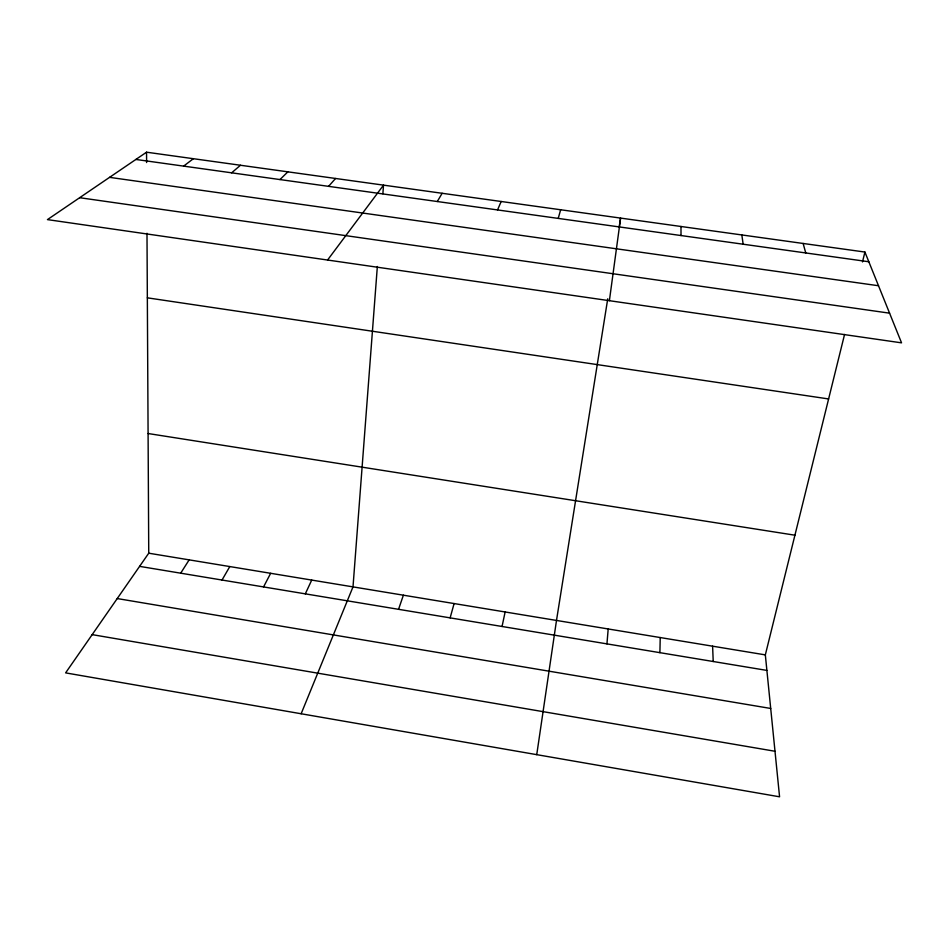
<?xml version="1.0" encoding="UTF-8"?>
<svg xmlns="http://www.w3.org/2000/svg" width="949" height="949" viewBox="0 0 949 949"><rect width="100%" height="100%" fill="white"/><g stroke="black" fill="none" stroke-linecap="round" stroke-linejoin="round"><path stroke-width="1.42" d="M659.899 652.663L660.231 637.55M377.346 266.503L353.004 586.885L301.141 713.755M382.874 193.774L383.526 185.138L327.571 260.026M606.945 643.885L608.19 628.962M609.388 300.691L620.599 218.092L619.211 226.764M536.743 754.657L556.494 620.444L607.74 298.793M502.057 626.482L505.129 611.963M146.988 233.276L148.744 553.196L65.611 672.877L779.568 796.804L765.333 654.881L844.563 334.428M862.487 261.924L864.919 252.054L146.549 152.196L47.45 219.61L901.55 342.85L864.919 252.054M450.134 617.882L454.097 603.552M558.226 218.4L560.657 209.765M398.556 609.317L403.384 595.189M497.537 209.931L501.179 201.496M305.317 593.86L311.723 580.076M263.549 586.933L270.655 573.303M222.019 580.041L229.8 566.565M437.299 201.52L442.139 193.288M180.69 573.184L189.159 559.863M328.591 186.348L335.555 178.471M279.967 179.563L287.867 171.84M231.639 172.825L240.477 165.256M183.62 166.122L193.371 158.708M135.885 159.456L868.833 261.758M109.574 177.356L878.513 285.744M79.657 197.7L889.581 313.17M147.344 297.832L828.607 398.948M148.08 433.527L794.918 535.2M148.744 553.196L765.333 654.881M139.586 566.363L766.887 670.409M117.237 598.558L770.707 708.464M92.172 634.632L775.001 751.264M803.139 243.466L805.748 252.944M741.833 234.949L743.15 244.213M712.604 646.186L713.221 661.512M680.979 226.491L681.026 235.542M146.549 152.196L146.609 162.54"/></g></svg>
